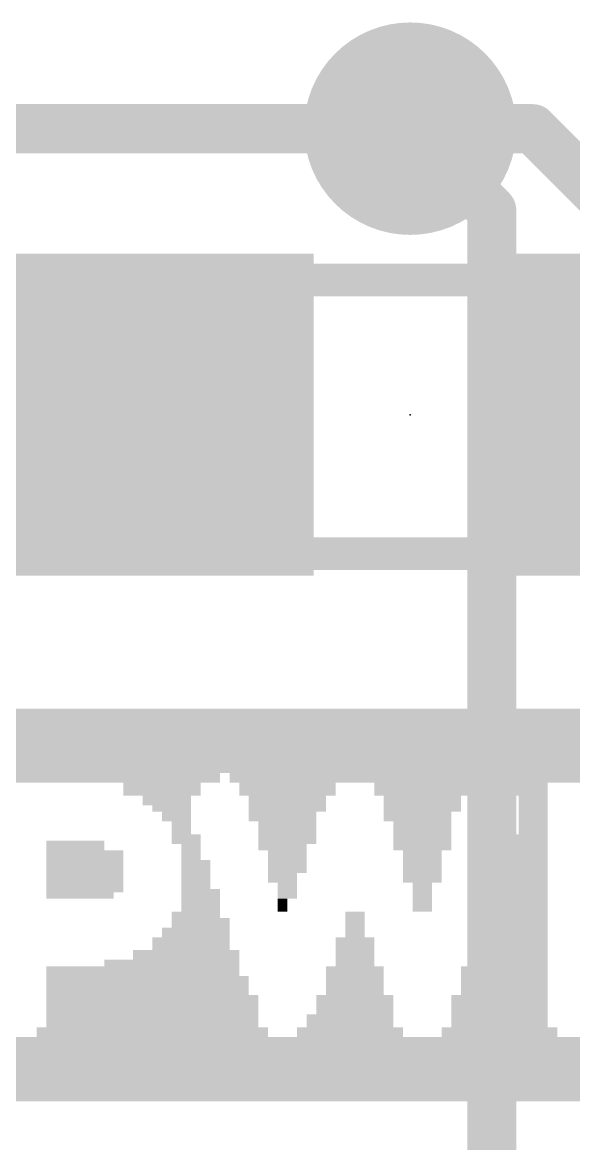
# Model space of a CAD drawing. Extents: x -41 to 66, y -18 to 51.
# Drawn here: x 21.654 to 23.368, y 27.326 to 30.81 of the extents above; entities that cross this region are included whole.
import ezdxf

# ---------------------------------------------------------------- set-up
doc = ezdxf.new("R2010")
doc.units = 0
for name, color, linetype in [('1', 12, 'CONTINUOUS'), ('16', 132, 'CONTINUOUS'), ('18', 110, 'CONTINUOUS'), ('21', 41, 'CONTINUOUS'), ('23', 53, 'CONTINUOUS'), ('51', 53, 'CONTINUOUS')]:
    doc.layers.add(name, color=color, linetype=linetype)

# ---------------------------------------------------------------- blocks, each defined once
blk = doc.blocks.new('RECT')
blk.add_solid([(-0.5, -0.5), (0.5, -0.5), (-0.5, 0.5), (0.5, 0.5)])
blk = doc.blocks.new('ROUNDV')
at = {"const_width": 0.5}
blk.add_lwpolyline([(0, -0.25, 1), (0, 0.25, 1), (0, -0.25)], format="xyb", dxfattribs=at)

msp = doc.modelspace()

# ---------------------------------------------------------------- linework, layer by layer
at = {"layer": '1'}
for points, const_width in [([(21.336, 30.48), (22.86, 30.48)], 0.1524), ([(22.86, 30.48), (23.241, 30.48)], 0.1524), ([(23.241, 30.48), (23.71, 30.011)], 0.1524), ([(21.463, 29.591), (22.01, 29.591)], 0.3048)]:
    msp.add_lwpolyline(points, dxfattribs=dict(at, const_width=const_width))
for points, const_width in [([(22.86, 30.5181, 1), (22.86, 30.4419)], 0.0762), ([(22.86, 30.4419, 1), (22.86, 30.5181)], 0.0762), ([(23.2679, 30.5069, 1), (23.2141, 30.4531)], 0.0762), ([(23.241, 30.4419, 1), (23.241, 30.5181)], 0.0762), ([(22.01, 29.5148, 1), (22.01, 29.6672)], 0.1524)]:
    msp.add_lwpolyline(points, format="xyb", dxfattribs=dict(at, const_width=const_width))
at = {"layer": '16', "const_width": 0.1524}
for points in [[(23.114, 30.226), (22.86, 30.48)], [(23.114, 16.764), (23.114, 30.226)]]:
    msp.add_lwpolyline(points, dxfattribs=at)
at = {"layer": '16', "const_width": 0.0762}
for points in [[(22.8869, 30.5069, 1), (22.8331, 30.4531)], [(23.1521, 30.226, 1), (23.0759, 30.226)], [(23.0871, 30.1991, 1), (23.1409, 30.2529)]]:
    msp.add_lwpolyline(points, format="xyb", dxfattribs=at)
at = {"layer": '23'}
msp.add_point((22.86, 29.591), dxfattribs=at)
at = {"layer": '51', "const_width": 0.1016}
for points in [[(23.216, 30.01), (22.504, 30.01)], [(23.216, 29.159), (22.504, 29.159)]]:
    msp.add_lwpolyline(points, dxfattribs=at)
at = {"layer": '51', "const_width": 0.0508}
for points in [[(22.504, 30.0354, 1), (22.504, 29.9846)], [(23.216, 29.9846, 1), (23.216, 30.0354)], [(22.504, 29.1844, 1), (22.504, 29.1336)], [(23.216, 29.1336, 1), (23.216, 29.1844)]]:
    msp.add_lwpolyline(points, format="xyb", dxfattribs=at)

# ---------------------------------------------------------------- block references
at = {"layer": '1', "xscale": 1.1, "rotation": 180}
for p in [(22.01, 29.591), (23.71, 29.591)]:
    msp.add_blockref('RECT', p, dxfattribs=at)
at = {"layer": '18', "xscale": 0.6604, "yscale": 0.6604}
msp.add_blockref('ROUNDV', (22.86, 30.48), dxfattribs=at)
msp.add_blockref('ROUNDV', (22.86, 30.48), dxfattribs=at)
at = {"layer": '21'}
for p, xscale, yscale in [((22.703, 28.632), 2.91, 0.03), ((22.703, 28.662), 2.73, 0.03), ((22.703, 28.607), 3.03, 0.02), ((22.703, 28.577), 3.15, 0.04), ((22.703, 28.542), 3.21, 0.03), ((22.703, 28.512), 3.27, 0.03), ((21.638, 28.462), 1.26, 0.03), ((22.703, 28.487), 3.33, 0.02), ((22.688, 28.462), 0.78, 0.03), ((23.753, 28.462), 1.29, 0.03), ((22.088, 28.427), 0.24, 0.04), ((22.478, 28.427), 0.3, 0.04), ((22.898, 28.427), 0.3, 0.04), ((23.228, 28.427), 0.12, 0.04), ((22.103, 28.392), 0.15, 0.03), ((22.478, 28.392), 0.24, 0.03), ((22.898, 28.392), 0.24, 0.03), ((23.243, 28.392), 0.09, 0.03), ((22.118, 28.372), 0.12, 0.03), ((22.478, 28.372), 0.24, 0.03), ((22.898, 28.372), 0.24, 0.03), ((23.243, 28.372), 0.09, 0.03), ((22.133, 28.342), 0.09, 0.03), ((22.463, 28.342), 0.21, 0.03), ((22.883, 28.342), 0.21, 0.03), ((23.243, 28.342), 0.09, 0.03), ((22.148, 28.307), 0.06, 0.04), ((22.478, 28.307), 0.18, 0.04), ((22.898, 28.307), 0.18, 0.04), ((23.243, 28.307), 0.09, 0.04), ((21.818, 28.252), 0.18, 0.03), ((22.163, 28.272), 0.09, 0.03), ((22.178, 28.252), 0.06, 0.03), ((22.478, 28.272), 0.18, 0.03), ((22.463, 28.252), 0.15, 0.03), ((22.898, 28.272), 0.18, 0.03), ((22.898, 28.252), 0.18, 0.03), ((23.228, 28.272), 0.12, 0.03), ((23.228, 28.252), 0.12, 0.03), ((21.848, 28.222), 0.24, 0.03), ((22.178, 28.222), 0.06, 0.03), ((22.478, 28.222), 0.12, 0.03), ((22.898, 28.222), 0.12, 0.03), ((23.228, 28.222), 0.12, 0.03), ((21.848, 28.187), 0.24, 0.04), ((22.193, 28.187), 0.09, 0.04), ((22.478, 28.187), 0.12, 0.04), ((22.898, 28.187), 0.12, 0.04), ((23.213, 28.187), 0.15, 0.04), ((21.848, 28.152), 0.24, 0.03), ((22.193, 28.152), 0.09, 0.03), ((22.463, 28.152), 0.09, 0.03), ((22.898, 28.152), 0.12, 0.03), ((23.213, 28.152), 0.15, 0.03), ((21.848, 28.122), 0.24, 0.03), ((22.193, 28.122), 0.09, 0.03), ((22.478, 28.122), 0.06, 0.03), ((22.898, 28.122), 0.06, 0.03), ((23.213, 28.122), 0.15, 0.03), ((21.833, 28.102), 0.21, 0.03), ((22.208, 28.102), 0.12, 0.03), ((22.208, 28.067), 0.12, 0.04), ((22.478, 28.102), 0.06, 0.03), ((22.463, 28.067), 0.03, 0.04), ((22.898, 28.102), 0.06, 0.03), ((22.898, 28.067), 0.06, 0.04), ((23.198, 28.102), 0.18, 0.03), ((23.198, 28.067), 0.18, 0.04), ((22.193, 28.032), 0.15, 0.03), ((22.208, 28.012), 0.18, 0.03), ((22.688, 28.032), 0.06, 0.03), ((22.688, 28.012), 0.06, 0.03), ((23.183, 28.012), 0.21, 0.03), ((23.198, 28.032), 0.18, 0.03), ((22.193, 27.982), 0.21, 0.03), ((22.688, 27.982), 0.06, 0.03), ((23.183, 27.982), 0.21, 0.03), ((22.178, 27.947), 0.24, 0.04), ((22.688, 27.947), 0.12, 0.04), ((23.183, 27.947), 0.21, 0.04), ((22.163, 27.912), 0.33, 0.03), ((22.688, 27.912), 0.12, 0.03), ((23.168, 27.912), 0.24, 0.03), ((22.028, 27.862), 0.6, 0.03), ((22.118, 27.882), 0.42, 0.03), ((22.688, 27.862), 0.18, 0.03), ((22.688, 27.882), 0.12, 0.03), ((23.153, 27.862), 0.27, 0.03), ((23.168, 27.882), 0.24, 0.03), ((22.043, 27.827), 0.63, 0.04), ((22.688, 27.827), 0.18, 0.04), ((23.153, 27.827), 0.27, 0.04), ((22.043, 27.792), 0.63, 0.03), ((22.688, 27.792), 0.18, 0.03), ((23.153, 27.792), 0.27, 0.03), ((22.058, 27.772), 0.66, 0.03), ((22.688, 27.772), 0.24, 0.03), ((23.138, 27.772), 0.3, 0.03), ((22.058, 27.742), 0.66, 0.03), ((22.688, 27.742), 0.24, 0.03), ((23.138, 27.742), 0.3, 0.03), ((22.058, 27.707), 0.66, 0.04), ((22.673, 27.707), 0.27, 0.04), ((23.138, 27.707), 0.3, 0.04), ((22.058, 27.672), 0.72, 0.03), ((22.673, 27.672), 0.33, 0.03), ((23.138, 27.672), 0.36, 0.03), ((22.703, 27.642), 3.33, 0.03), ((22.703, 27.612), 3.27, 0.03), ((22.703, 27.582), 3.21, 0.03), ((22.703, 27.562), 3.15, 0.03), ((22.703, 27.532), 3.03, 0.03), ((22.703, 27.502), 2.91, 0.03), ((22.703, 27.472), 2.73, 0.03)]:
    msp.add_blockref('RECT', p, dxfattribs=dict(at, xscale=xscale, yscale=yscale))
at = {"layer": '51', "xscale": 0.5001, "yscale": 0.95, "rotation": 180}
for p in [(22.2797, 29.5859), (23.4482, 29.5859)]:
    msp.add_blockref('RECT', p, dxfattribs=at)

doc.saveas('drawing.dxf')
